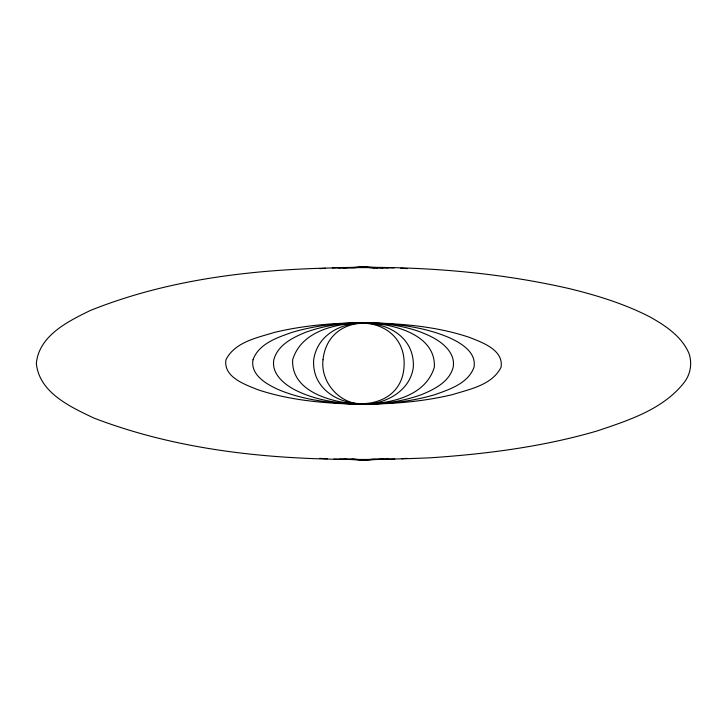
<?xml version="1.0" encoding="UTF-8"?>
<svg xmlns="http://www.w3.org/2000/svg" width="727" height="727" viewBox="0 0 727 727"><rect width="100%" height="100%" fill="white"/><g stroke="black" fill="none" stroke-linecap="round" stroke-linejoin="round"><path stroke-width="1.09" d="M343.426 267.927L363.536 267.172L388.345 267.899M383.574 459.073L363.536 459.827L339.736 459.137M338.673 267.881L363.555 267.172L383.129 267.899M388.327 459.119L363.555 459.827L343.871 459.064M319.871 268.627L325.505 268.308M332.257 267.918L335.638 267.727C413.79 265.7 492.542 271.08 568.887 288.519C596.731 295.298 624.339 303.768 649.902 316.908C665.478 325.632 681.562 336.283 688.923 353.267A31.052 31.052 0 0 1 684.516 382.029C663.451 409.365 628.619 420.315 597.203 430.929C542.987 446.778 486.672 453.993 430.439 457.792C317.517 462.672 200.479 458.946 93.774 418.007C70.374 406.847 39.294 392.762 36.35 363.5C38.885 335.665 67.911 321.452 90.157 310.565C186.076 271.98 291.818 266.1 394.107 267.899M394.743 459.082L363.564 459.827L334.002 459.128M401.495 458.692L407.129 458.373M373.714 459.273L363.527 459.827L350.514 459.164M353.286 267.727L363.527 267.172L377.577 267.936M350.941 267.727L363.527 267.172L374.45 267.863M376.059 459.273L363.527 459.827L352.55 459.1M319.562 458.373L327.332 458.773M400.777 268.263L407.438 268.617M322.997 359.792C320.507 381.411 338.119 402.522 359.82 404.021C380.648 404.521 401.758 401.822 421.396 394.67C434.31 389.418 449.44 381.866 453.194 367.208C455.647 353.531 443.397 342.999 432.474 337.337C413.781 327.586 392.516 324.051 371.651 322.979C349.342 322.197 326.641 324.578 305.604 332.33C292.645 337.546 277.614 345.134 273.806 359.792C271.335 373.478 283.694 383.911 294.526 389.663C313.246 399.368 334.484 402.931 355.349 404.021C384.038 404.957 424.686 399.059 434.346 367.208C435.964 335.092 395.134 324.651 369.943 322.979C341.708 322.152 302.032 328.549 292.654 359.792C291.091 391.871 331.866 402.322 357.057 404.021C380.921 406.657 409.983 393.153 413.327 367.208C416.044 312.128 321.407 307.394 313.673 359.792C310.156 411.636 400.232 421.715 404.003 367.208C408.065 313.782 328.704 306.576 322.997 359.792M252.996 359.792C250.27 375.087 266.773 384.338 278.523 389.663C302.187 399.568 328.004 402.903 353.458 404.021C386.591 404.63 419.988 402.34 452.312 394.67C469.66 389.218 492.234 385.065 501.076 367.208C503.738 349.832 482.137 342.426 469.297 337.337C439.308 327.241 407.474 324.106 376.004 322.979C342.053 322.243 307.803 324.433 274.688 332.33C257.294 337.737 234.839 341.926 225.924 359.792C223.262 377.168 244.926 384.465 257.703 389.663C287.71 399.705 319.526 402.876 350.996 404.021C379.167 404.748 407.711 402.758 434.828 394.67C449.595 389.418 468.224 383.411 474.004 367.208C476.73 351.913 460.309 342.562 448.477 337.337C424.841 327.386 398.987 324.078 373.542 322.979C346.188 322.225 318.49 324.496 292.172 332.33C277.35 337.546 258.839 343.58 252.996 359.792"/></g></svg>
